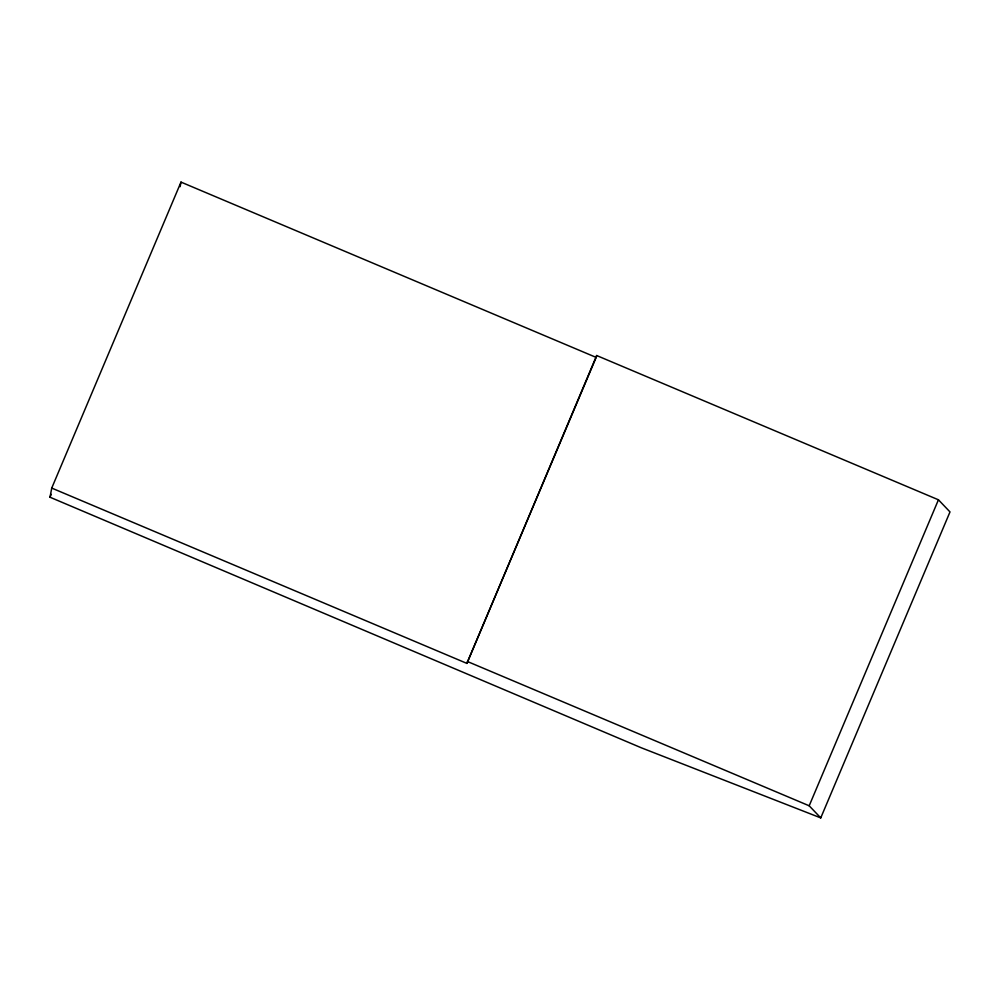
<?xml version="1.0" encoding="UTF-8"?>
<svg xmlns="http://www.w3.org/2000/svg" width="1000" height="1000" viewBox="0 0 1000 1000"><rect width="100%" height="100%" fill="white"/><g stroke="black" fill="none" stroke-linecap="round" stroke-linejoin="round"><path stroke-width="1.5" d="M466.9 663.4L596.663 355.525L938.438 499.8L950 511.925L820.75 817.9L641.237 747.763L50 497.225L51.737 488.075L181 182.1L596.163 357.413L466.9 663.4L51.737 488.075M180.125 186.675L181 182.1M596.163 357.413L596.663 355.525M50 497.225L51.212 494.35M820.75 817.9L809.188 805.788L938.438 499.8M467.413 661.5L809.188 805.788"/></g></svg>
